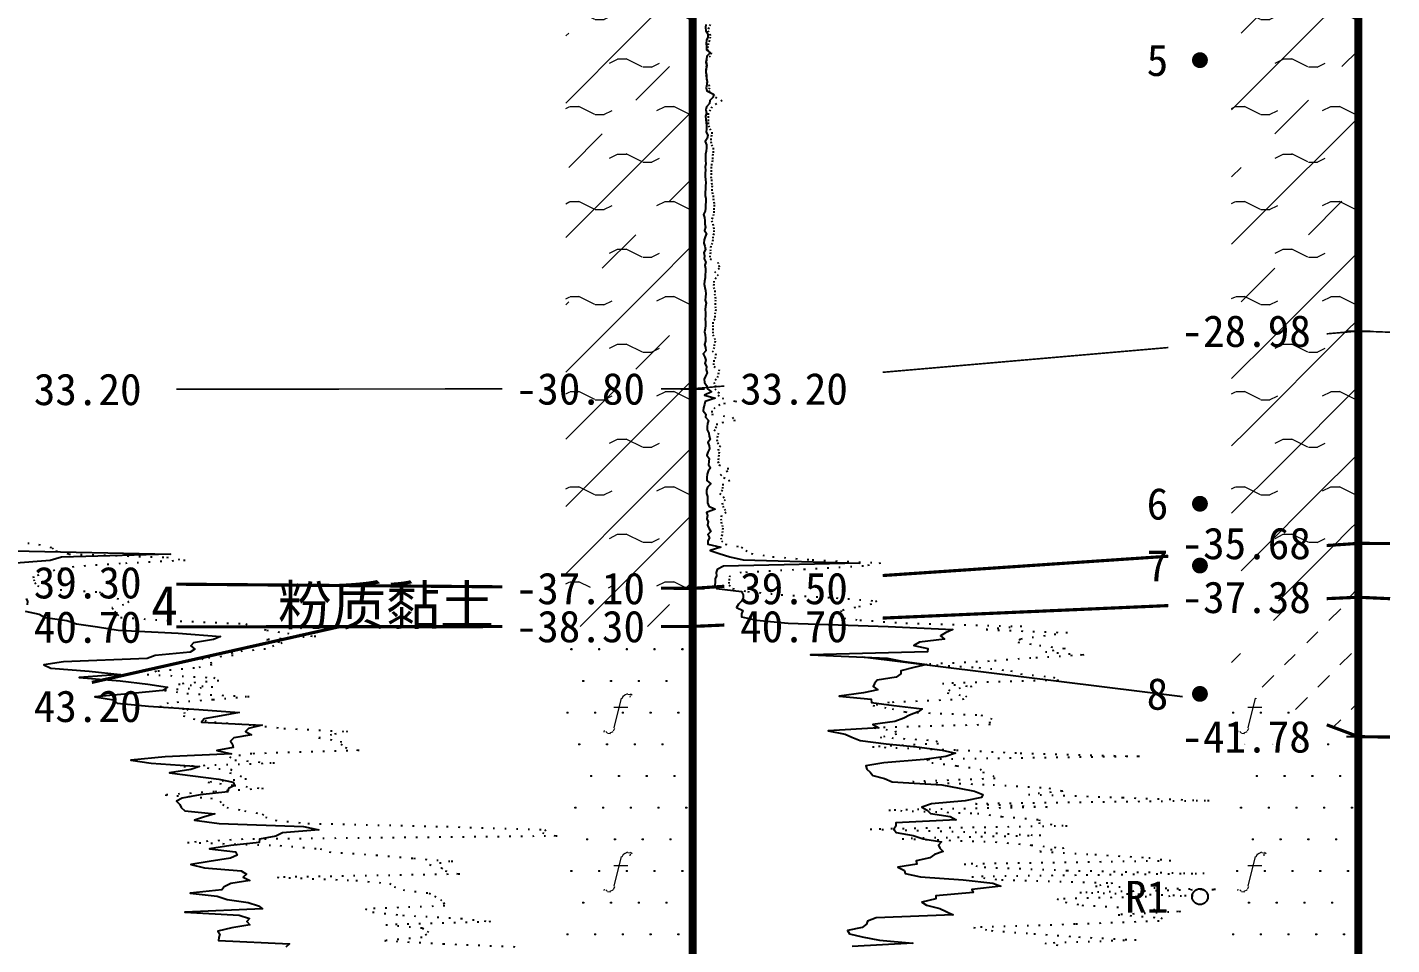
# Model space of a CAD drawing. Extents: x -37 to 3540, y -1485 to 297.
# Drawn here: x 1164.1 to 1250.2, y -478.6 to -420.7 of the extents above; entities that cross this region are included whole.
import ezdxf
from ezdxf.enums import TextEntityAlignment as Align

# ---------------------------------------------------------------- set-up
doc = ezdxf.new("R2010")
doc.units = 0
doc.linetypes.add('DOT', pattern=[6.35, 0, -6.35])
doc.layers.get('0').update_dxf_attribs({"linetype": 'CONTINUOUS'})
for name, color, linetype in [('CURVE', 200, 'CONTINUOUS'), ('HOLE', 41, 'CONTINUOUS'), ('SAMPLE', 1, 'CONTINUOUS'), ('STRATUM', 241, 'CONTINUOUS')]:
    doc.layers.add(name, color=color, linetype=linetype)
doc.layers.add('HATCH', color=7, linetype='CONTINUOUS', lineweight=13)
doc.styles.add('ST', font='')
doc.styles.get('ST').set_extended_font_data('SimSun')
pattern_1 = [(45, (851.434, -594), (-4.24264, 4.24264), [10, 0]), (45, (852.495, -597.182), (-2.12132, 6.36396), [3, -3]), (26.565, (852.508, -594.2536), (5.999823, 5.999812), [0.567, -12.849]), (0, (851.941, -594.2536), (0, 6), [0.567, -5.433]), (26.565, (849.8526, -594), (5.999823, 5.999812), [0.567, -12.849]), (0, (850.36, -593.7464), (0, 6), [0.567, -5.433]), (153.435, (851.941, -594.2536), (-5.999818, -5e-06), [1.134, -12.2826]), (26.565, (855.508, -591.2536), (5.999823, 5.999812), [0.567, -12.849]), (0, (854.941, -591.2536), (0, 6), [0.567, -5.433]), (26.565, (852.8526, -591), (5.999823, 5.999812), [0.567, -12.849]), (0, (853.36, -590.7464), (0, 6), [0.567, -5.433]), (153.435, (854.941, -591.2536), (-5.999818, -5e-06), [1.134, -12.2826])]
pattern_2 = [(45, (851.434, -594), (-2.12132, 2.12132), [10, 0]), (26.565, (852.508, -594.2536), (5.999823, 5.999812), [0.567, -12.849]), (0, (851.941, -594.2536), (0, 6), [0.567, -5.433]), (26.565, (849.8526, -594), (5.999823, 5.999812), [0.567, -12.849]), (0, (850.36, -593.7464), (0, 6), [0.567, -5.433]), (153.435, (851.941, -594.2536), (-5.999818, -5e-06), [1.134, -12.2826]), (26.565, (855.508, -591.2536), (5.999823, 5.999812), [0.567, -12.849]), (0, (854.941, -591.2536), (0, 6), [0.567, -5.433]), (26.565, (852.8526, -591), (5.999823, 5.999812), [0.567, -12.849]), (0, (853.36, -590.7464), (0, 6), [0.567, -5.433]), (153.435, (854.941, -591.2536), (-5.999818, -5e-06), [1.134, -12.2826])]
pattern_3 = [(45, (851.434, -594), (-4.24264, 4.24264), [10, 0]), (45, (852.495, -597.182), (-2.12132, 6.36396), [3, -3])]
pattern_4 = [(82.875, (850.5993, -595.206), (0.0003693, 10.0001764), [0.08929, -80.53371]), (143.13, (850.7003, -595.2818), (-29.999964, 20.000054), [0.12627, -49.87373]), (172.875, (850.8775, -595.304), (-70.0002457, 9.9996603), [0.17857, -80.44443]), (206.565, (851.056, -595.2147), (-9.999705, -9.999687), [0.19954, -22.16046]), (243.435, (851.145, -595.0363), (9e-06, -9.999696), [0.19954, -22.16146]), (255.964, (851.2345, -594.679), (-0.0002, -9.999501), [0.36813, -40.86287]), (255.964, (851.5445, -593.439), (-0.0002, -9.999501), [1.27838, -39.95262]), (255.964, (851.613, -593.165), (-0.0002, -9.999501), [0.28235, -40.94865]), (216.87, (851.8032, -592.9108), (-9.999982, -10.000018), [0.12627, -49.87373]), (243.435, (851.702, -592.9865), (9e-06, -9.999696), [0.19954, -22.16146]), (206.565, (851.9817, -592.8215), (-9.999705, -9.999687), [0.19954, -22.16046]), (172.875, (852.1589, -592.8437), (-70.0002457, 9.9996603), [0.17857, -80.44443]), (143.13, (852.26, -592.9194), (-29.999964, 20.000054), [0.12627, -49.87373]), (82.875, (852.2488, -593.008), (0.0003693, 10.0001764), [0.0893, -80.5337]), (0, (851.104, -593.66), (0, 10), [0.89286, -9.10714]), (0, (851.4589, -594), (1, 2), [0, -1.75]), (0, (851.4339, -593.975), (1, 2), [0, -1.75]), (0, (851.4339, -594), (1, 2), [0, -1.75]), (0, (851.4089, -594), (1, 2), [0, -1.75]), (0, (851.4339, -594.025), (1, 2), [0, -1.75])]

# ---------------------------------------------------------------- blocks, each defined once
blk = doc.blocks.new('SampleSoilUndisturbed')
at = {"const_width": 0.5}
blk.add_lwpolyline([(-0.25, 0, 1), (0.25, 0, 1)], format="xyb", close=True, dxfattribs=at)
blk = doc.blocks.new('SampleSoilDisturbed')
blk.add_circle((0, 0), 0.5)

msp = doc.modelspace()

# ---------------------------------------------------------------- hatches: boundary and pattern name
at = {"layer": 'HATCH'}
h = msp.add_hatch(dxfattribs=at)
h.set_pattern_fill('YNFNT', color=251, style=0)
h.set_pattern_definition(pattern_1)
h.paths.add_polyline_path([(1206.09, -413.96), (1198.09, -413.894), (1198.09, -443.566), (1206.09, -443.56)])
h.paths.add_polyline_path([(1194.02, -445.049), (1203.579, -445.049), (1203.579, -442.116), (1194.02, -442.116)], flags=9)
h.paths.add_polyline_path([(1194.02, -415.449), (1203.579, -415.449), (1203.579, -412.516), (1194.02, -412.516)], flags=9)
h = msp.add_hatch(dxfattribs=at)
h.set_pattern_fill('YNFNT', color=251, style=0)
h.set_pattern_definition(pattern_1)
h.paths.add_polyline_path([(1248.103, -414.118), (1240.103, -414.088), (1240.103, -440.612), (1248.103, -439.918)])
h.paths.add_polyline_path([(1236.033, -441.407), (1245.591, -441.407), (1245.591, -438.474), (1236.033, -438.474)], flags=9)
h.paths.add_polyline_path([(1236.033, -415.607), (1245.591, -415.607), (1245.591, -412.674), (1236.033, -412.674)], flags=9)
h = msp.add_hatch(dxfattribs=at)
h.set_pattern_fill('YNNT', color=251, style=0)
h.set_pattern_definition(pattern_2)
h.paths.add_polyline_path([(1248.103, -439.918), (1240.103, -440.612), (1240.103, -453.859), (1248.103, -453.318)])
h.paths.add_polyline_path([(1236.033, -454.807), (1245.591, -454.807), (1245.591, -451.874), (1236.033, -451.874)], flags=9)
h.paths.add_polyline_path([(1236.033, -441.407), (1245.591, -441.407), (1245.591, -438.474), (1236.033, -438.474)], flags=9)
h = msp.add_hatch(dxfattribs=at)
h.set_pattern_fill('YNNT', color=251, style=0)
h.set_pattern_definition(pattern_2)
h.paths.add_polyline_path([(1206.09, -443.56), (1198.09, -443.566), (1198.09, -456.094), (1206.09, -456.16)])
h.paths.add_polyline_path([(1194.02, -457.649), (1203.579, -457.649), (1203.579, -454.716), (1194.02, -454.716)], flags=9)
h.paths.add_polyline_path([(1194.02, -445.049), (1203.579, -445.049), (1203.579, -442.116), (1194.02, -442.116)], flags=9)
h = msp.add_hatch(dxfattribs=at)
h.set_pattern_fill('FZNT', color=32, style=0)
h.set_pattern_definition(pattern_3)
h.paths.add_polyline_path([(1248.103, -453.318), (1240.103, -453.859), (1240.103, -457.069), (1248.103, -456.718)])
h.paths.add_polyline_path([(1236.033, -458.207), (1245.591, -458.207), (1245.591, -455.274), (1236.033, -455.274)], flags=9)
h.paths.add_polyline_path([(1236.033, -454.807), (1245.591, -454.807), (1245.591, -451.874), (1236.033, -451.874)], flags=9)
h = msp.add_hatch(dxfattribs=at)
h.set_pattern_fill('FZNT', color=32, style=0)
h.set_pattern_definition(pattern_3)
h.paths.add_polyline_path([(1206.09, -456.16), (1198.09, -456.094), (1198.09, -458.566), (1206.09, -458.56)])
h.paths.add_polyline_path([(1194.02, -460.049), (1203.579, -460.049), (1203.579, -457.116), (1194.02, -457.116)], flags=9)
h.paths.add_polyline_path([(1194.02, -457.649), (1203.579, -457.649), (1203.579, -454.716), (1194.02, -454.716)], flags=9)
h = msp.add_hatch(dxfattribs=at)
h.set_pattern_fill('NZFT', color=52, style=0)
h.set_pattern_definition([(45, (851.434, -594), (-6e-07, 6.99998), [0.9473, -8.9522]), (45, (852.834, -592.6), (-6e-07, 6.99998), [0.9869, -8.9126]), (45, (854.234, -591.2), (-6e-07, 6.99998), [1.06018, -8.83931]), (45, (855.634, -589.8), (-6e-07, 6.99998), [0.94918, -8.95032]), (45, (857.034, -588.4), (-6e-07, 6.99998), [1.0365, -8.86299]), (45, (854.934, -594), (-6e-07, 6.99998), [1.01335, -8.88615]), (45, (856.334, -592.6), (-6e-07, 6.99998), [1.07896, -12.12037]), (45, (857.734, -591.2), (-6e-07, 6.99998), [0.99882, -8.90067]), (45, (852.134, -589.8), (-4e-07, 6.99998), [1.05533, -8.84416]), (45, (853.534, -588.4), (-4e-07, 6.99998), [1.0365, -8.86299])])
h.paths.add_polyline_path([(1248.103, -456.718), (1240.103, -457.069), (1240.103, -462.517), (1248.103, -465.518)])
h.paths.add_polyline_path([(1236.033, -458.207), (1245.591, -458.207), (1245.591, -455.274), (1236.033, -455.274)], flags=9)
h = msp.add_hatch(dxfattribs=at)
h.set_pattern_fill('FS', color=142, style=0)
h.set_pattern_definition(pattern_4)
h.paths.add_polyline_path([(1206.09, -458.56), (1198.09, -458.566), (1198.09, -483.187), (1206.09, -483.36)])
h.paths.add_polyline_path([(1194.02, -484.849), (1203.579, -484.849), (1203.579, -481.916), (1194.02, -481.916)], flags=9)
h.paths.add_polyline_path([(1194.02, -460.049), (1203.579, -460.049), (1203.579, -457.116), (1194.02, -457.116)], flags=9)
h = msp.add_hatch(dxfattribs=at)
h.set_pattern_fill('FS', color=142, style=0)
h.set_pattern_definition(pattern_4)
h.paths.add_polyline_path([(1248.103, -465.518), (1240.103, -462.517), (1240.103, -488.993), (1248.103, -490.318)])
h.paths.add_polyline_path([(1236.033, -491.807), (1245.591, -491.807), (1245.591, -488.874), (1236.033, -488.874)], flags=9)
h.paths.add_polyline_path([(1236.033, -467.007), (1245.591, -467.007), (1245.591, -464.074), (1236.033, -464.074)], flags=9)

# ---------------------------------------------------------------- linework, layer by layer
at = {"layer": 'CURVE', "color": 30, "linetype": 'Continuous'}
for points in [[(1206.93, -420.56), (1206.9, -420.76), (1206.93, -420.96), (1207.06, -421.16), (1207.05, -421.36), (1206.98, -421.56), (1206.94, -421.76), (1206.97, -421.96), (1206.98, -422.16), (1207.21, -422.36), (1207, -422.56), (1206.96, -422.76), (1206.93, -422.96), (1206.99, -423.16), (1206.95, -423.36), (1206.93, -423.56), (1206.96, -423.76), (1206.98, -423.96), (1207.01, -424.16), (1207, -424.36), (1206.95, -424.56), (1207, -424.76), (1207.41, -424.96), (1207.38, -425.16), (1207.19, -425.36), (1207.15, -425.56), (1206.98, -425.76), (1206.93, -425.96), (1206.96, -426.16), (1206.9, -426.36), (1206.92, -426.56), (1206.95, -426.76), (1206.96, -426.96), (1206.98, -427.16), (1206.95, -427.36), (1207.06, -427.56), (1207.01, -427.76), (1206.89, -427.96), (1206.96, -428.16), (1206.97, -428.36), (1206.95, -428.56), (1206.9, -428.76), (1206.9, -428.96), (1206.9, -429.16), (1206.92, -429.36), (1206.88, -429.56), (1206.9, -429.76), (1206.88, -429.96), (1206.88, -430.16), (1206.9, -430.36), (1206.92, -430.56), (1206.9, -430.76), (1206.9, -430.96), (1206.88, -431.16), (1206.89, -431.36), (1206.93, -431.56), (1206.93, -431.76), (1206.9, -431.96), (1206.91, -432.16), (1206.88, -432.36), (1206.79, -432.56), (1206.84, -432.76), (1206.87, -432.96), (1206.87, -433.16), (1206.9, -433.36), (1206.84, -433.56), (1206.96, -433.76), (1206.88, -433.96), (1206.82, -434.16), (1206.81, -434.36), (1206.87, -434.56), (1206.9, -434.76), (1206.8, -434.96), (1206.84, -435.16), (1206.82, -435.36), (1206.93, -435.56), (1206.87, -435.76), (1206.91, -435.96), (1206.91, -436.16), (1206.89, -436.36), (1206.88, -436.56), (1206.85, -436.76), (1206.82, -436.96), (1206.87, -437.16), (1206.91, -437.36), (1206.92, -437.56), (1206.9, -437.76), (1206.88, -437.96), (1206.94, -438.16), (1206.9, -438.36), (1206.88, -438.56), (1206.91, -438.76), (1206.91, -438.96), (1206.88, -439.16), (1206.91, -439.36), (1206.91, -439.56), (1206.89, -439.76), (1206.84, -439.96), (1206.88, -440.16), (1206.9, -440.36), (1206.9, -440.56), (1206.84, -440.76), (1206.9, -440.96), (1206.93, -441.16), (1206.75, -441.36), (1206.87, -441.56), (1206.92, -441.76), (1206.86, -441.96), (1206.98, -442.16), (1206.95, -442.36), (1207.02, -442.56), (1206.9, -442.76), (1206.83, -442.96), (1206.84, -443.16), (1206.97, -443.36), (1207.03, -443.56), (1207.29, -443.76), (1206.84, -443.96), (1207.51, -444.16), (1206.89, -444.36), (1206.85, -444.56), (1206.77, -444.76), (1206.76, -444.96), (1206.92, -445.16), (1206.9, -445.36), (1207.1, -445.56), (1207.04, -445.76), (1207.02, -445.96), (1207.02, -446.16), (1207.11, -446.36), (1207.13, -446.56), (1207.21, -446.76), (1207.05, -446.96), (1207.13, -447.16), (1207.16, -447.36), (1207.06, -447.56), (1207, -447.76), (1207.13, -447.96), (1207.12, -448.16), (1207.09, -448.36), (1207.22, -448.56), (1207.07, -448.76), (1207.02, -448.96), (1207, -449.16), (1207, -449.36), (1207.24, -449.56), (1207.03, -449.76), (1206.97, -449.96), (1206.96, -450.16), (1207.04, -450.36), (1207.04, -450.56), (1207.03, -450.76), (1207.12, -450.96), (1207.52, -451.16), (1206.98, -451.36), (1207.03, -451.56), (1207, -451.76), (1207.07, -451.96), (1207.03, -452.16), (1207.11, -452.36), (1207.24, -452.56), (1207.05, -452.76), (1207.16, -452.96), (1207.06, -453.16), (1207.05, -453.36), (1207.87, -453.56), (1207.2, -453.76), (1207.76, -453.96), (1208.45, -454.16), (1209.29, -454.36), (1216.64, -454.56), (1208.05, -454.76), (1207.64, -454.96), (1207.59, -455.16), (1207.6, -455.36), (1207.52, -455.56), (1207.51, -455.76), (1207.5, -455.96), (1207.6, -456.16), (1209.17, -456.36), (1209.28, -456.56), (1209.28, -456.76), (1209.18, -456.96), (1208.99, -457.16), (1208.87, -457.36), (1209.26, -457.56), (1209.17, -457.76), (1209.17, -457.96), (1210.13, -458.16), (1212.13, -458.36), (1218.43, -458.56), (1222.52, -458.76), (1222.04, -458.96), (1221.73, -459.16), (1221.99, -459.36), (1220.4, -459.56), (1220.06, -459.76), (1220.93, -459.96), (1220.91, -460.16), (1213.53, -460.36), (1218.37, -460.56), (1219.32, -460.76), (1220.88, -460.96), (1220.06, -461.16), (1219.23, -461.36), (1219.23, -461.56), (1218.93, -461.76), (1217.74, -461.96), (1217.57, -462.16), (1217.48, -462.36), (1217.78, -462.56), (1216.87, -462.76), (1215.33, -462.96), (1217.35, -463.16), (1217.37, -463.36), (1218.78, -463.56), (1220.58, -463.76), (1220.33, -463.96), (1219.78, -464.16), (1219.42, -464.36), (1218.86, -464.56), (1217.47, -464.76), (1217.85, -464.96), (1214.65, -465.16), (1215.71, -465.36), (1216.14, -465.56), (1216.66, -465.76), (1218.31, -465.96), (1220.25, -466.16), (1221.84, -466.36), (1222.68, -466.56), (1222.07, -466.76), (1220.71, -466.96), (1218.15, -467.16), (1217.02, -467.36), (1217.08, -467.56), (1217.29, -467.76), (1217.46, -467.96), (1218.2, -468.16), (1218.68, -468.36), (1221.82, -468.56), (1222.91, -468.76), (1223.88, -468.96), (1224.41, -469.16), (1224.32, -469.36), (1223.28, -469.56), (1221.17, -469.76), (1220.56, -469.96), (1220.89, -470.16), (1221.11, -470.36), (1222.34, -470.56), (1222.72, -470.76), (1218.92, -470.96), (1218.92, -471.16), (1218.78, -471.36), (1218.94, -471.56), (1220, -471.76), (1220.63, -471.96), (1221.8, -472.16), (1221.6, -472.36), (1221.7, -472.56), (1221.91, -472.76), (1221.36, -472.96), (1221.07, -473.16), (1220.2, -473.36), (1220.24, -473.56), (1219.04, -473.76), (1219.47, -473.96), (1219.51, -474.16), (1220.47, -474.36), (1223.16, -474.56), (1225.04, -474.76), (1225.54, -474.96), (1223.71, -475.16), (1223.79, -475.36), (1221.44, -475.56), (1221.43, -475.76), (1220.56, -475.96), (1220.84, -476.16), (1221.69, -476.36), (1222.09, -476.56), (1222.53, -476.76), (1217.67, -476.96), (1217.12, -477.16), (1217.07, -477.36), (1216.8, -477.56), (1215.87, -477.76), (1216, -477.96), (1216.8, -478.16), (1217.89, -478.36), (1219.99, -478.56), (1216.15, -478.76)], [(1163.255, -453.794), (1173.155, -453.994), (1166.275, -454.194), (1165.555, -454.394), (1163.125, -454.594)], [(1164.055, -456.794), (1164.135, -456.994), (1164.105, -457.194)], [(1163.985, -457.594), (1164.865, -457.794), (1165.245, -457.994), (1166.605, -458.194), (1167.225, -458.394), (1168.555, -458.594), (1169.855, -458.794), (1173.625, -458.994), (1176.305, -459.194), (1175.865, -459.394), (1174.595, -459.594), (1174.435, -459.794), (1174.695, -459.994), (1174.385, -460.194), (1172.175, -460.394), (1171.675, -460.594), (1166.395, -460.794), (1165.155, -460.994), (1165.605, -461.194), (1168.015, -461.394), (1169.975, -461.594), (1167.385, -461.794), (1169.965, -461.994), (1171.715, -462.194), (1172.965, -462.394), (1172.655, -462.594), (1170.735, -462.794), (1168.375, -462.994), (1169.555, -463.194), (1169.785, -463.394), (1171.755, -463.594), (1174.935, -463.794), (1177.475, -463.994), (1176.355, -464.194), (1175.285, -464.394), (1175.105, -464.594), (1178.935, -464.794), (1178.065, -464.994), (1177.875, -465.194), (1178.255, -465.394), (1177.145, -465.594), (1176.935, -465.794), (1177.055, -465.994), (1177.105, -466.194), (1176.065, -466.394), (1176.995, -466.594), (1172.825, -466.794), (1170.655, -466.994), (1171.935, -467.194), (1174.985, -467.394), (1174.425, -467.594), (1173.085, -467.794), (1174.555, -467.994), (1176.195, -468.194), (1177.105, -468.394), (1177.185, -468.594), (1176.805, -468.794), (1176.765, -468.994), (1175.025, -469.194), (1173.885, -469.394), (1173.535, -469.594), (1173.745, -469.794), (1173.825, -469.994), (1174.055, -470.194), (1175.955, -470.394), (1175.235, -470.594), (1174.665, -470.794), (1176.215, -470.994), (1181.545, -471.194), (1182.505, -471.394), (1180.215, -471.594), (1179.795, -471.794), (1178.765, -471.994), (1178.755, -472.194), (1176.955, -472.394), (1175.615, -472.594), (1177.255, -472.794), (1177.365, -472.994), (1176.945, -473.194), (1175.585, -473.394), (1174.435, -473.594), (1175.305, -473.794), (1177.605, -473.994), (1177.955, -474.194), (1177.735, -474.394), (1178.155, -474.594), (1176.965, -474.794), (1176.545, -474.994), (1176.385, -475.194), (1174.385, -475.394), (1176.095, -475.594), (1176.725, -475.794), (1178.055, -475.994), (1178.695, -476.194), (1178.965, -476.394), (1174.055, -476.594), (1177.475, -476.794), (1178.145, -476.994), (1177.965, -477.194), (1178.155, -477.394), (1177.015, -477.594), (1176.135, -477.794), (1176.265, -477.994), (1176.195, -478.194), (1176.185, -478.394), (1180.655, -478.594), (1180.425, -478.794)]]:
    msp.add_lwpolyline(points, dxfattribs=at)
at = {"layer": 'CURVE', "color": 100, "linetype": 'DOT', "ltscale": 0.1}
for points in [[(1207.21, -420.56), (1207.11, -420.76), (1207.05, -420.96), (1207.18, -421.16), (1207.21, -421.36), (1207.16, -421.56), (1207.08, -421.76), (1207.05, -421.96), (1207.02, -422.16), (1207.27, -422.36), (1207.21, -422.56), (1206.98, -422.76), (1206.96, -422.96), (1206.97, -423.16), (1206.92, -423.36), (1206.92, -423.56), (1206.92, -423.76), (1206.96, -423.96), (1206.98, -424.16), (1207.11, -424.36), (1207.15, -424.56), (1207.09, -424.76), (1207.41, -424.96), (1207.54, -425.16), (1207.96, -425.36), (1207.61, -425.56), (1207.31, -425.76), (1207.21, -425.96), (1207.07, -426.16), (1207.08, -426.36), (1207.08, -426.56), (1207.07, -426.76), (1207.1, -426.96), (1207.17, -427.16), (1207.31, -427.36), (1207.29, -427.56), (1207.25, -427.76), (1207.24, -427.96), (1207.29, -428.16), (1207.39, -428.36), (1207.4, -428.56), (1207.37, -428.76), (1207.34, -428.96), (1207.35, -429.16), (1207.28, -429.36), (1207.27, -429.56), (1207.26, -429.76), (1207.26, -429.96), (1207.25, -430.16), (1207.29, -430.36), (1207.29, -430.56), (1207.32, -430.76), (1207.31, -430.96), (1207.32, -431.16), (1207.38, -431.36), (1207.4, -431.56), (1207.43, -431.76), (1207.46, -431.96), (1207.44, -432.16), (1207.43, -432.36), (1207.42, -432.56), (1207.34, -432.76), (1207.29, -432.96), (1207.36, -433.16), (1207.41, -433.36), (1207.44, -433.56), (1207.43, -433.76), (1207.36, -433.96), (1207.36, -434.16), (1207.32, -434.36), (1207.25, -434.56), (1207.21, -434.76), (1207.23, -434.96), (1207.18, -435.16), (1207.2, -435.36), (1207.69, -435.56), (1207.74, -435.76), (1207.78, -435.96), (1207.47, -436.16), (1207.71, -436.36), (1207.57, -436.56), (1207.44, -436.76), (1207.43, -436.96), (1207.41, -437.16), (1207.49, -437.36), (1207.48, -437.56), (1207.52, -437.76), (1207.54, -437.96), (1207.51, -438.16), (1207.52, -438.36), (1207.55, -438.56), (1207.52, -438.76), (1207.49, -438.96), (1207.49, -439.16), (1207.36, -439.36), (1207.36, -439.56), (1207.37, -439.76), (1207.37, -439.96), (1207.37, -440.16), (1207.47, -440.36), (1207.51, -440.56), (1207.46, -440.76), (1207.46, -440.96), (1207.32, -441.16), (1207.55, -441.36), (1207.54, -441.56), (1207.44, -441.76), (1207.41, -441.96), (1207.43, -442.16), (1207.76, -442.36), (1207.72, -442.56), (1207.69, -442.76), (1207.57, -442.96), (1207.43, -443.16), (1207.53, -443.36), (1207.49, -443.56), (1207.74, -443.76), (1207.69, -443.96), (1207.95, -444.16), (1208.87, -444.36), (1207.82, -444.56), (1207.5, -444.76), (1207.31, -444.96), (1207.29, -445.16), (1208.62, -445.36), (1208.77, -445.56), (1207.63, -445.76), (1207.6, -445.96), (1207.44, -446.16), (1207.72, -446.36), (1207.66, -446.56), (1207.62, -446.76), (1207.66, -446.96), (1207.86, -447.16), (1207.7, -447.36), (1207.76, -447.56), (1207.75, -447.76), (1207.72, -447.96), (1207.69, -448.16), (1207.75, -448.36), (1208.32, -448.56), (1208.31, -448.76), (1207.84, -448.96), (1208.05, -449.16), (1208.45, -449.36), (1208, -449.56), (1207.98, -449.76), (1207.98, -449.96), (1207.8, -450.16), (1208.03, -450.36), (1208.15, -450.56), (1207.95, -450.76), (1207.99, -450.96), (1208.11, -451.16), (1208.21, -451.36), (1207.92, -451.56), (1207.87, -451.76), (1207.9, -451.96), (1207.95, -452.16), (1207.99, -452.36), (1207.97, -452.56), (1207.96, -452.76), (1207.88, -452.96), (1207.91, -453.16), (1208.15, -453.36), (1209.16, -453.56), (1209.45, -453.76), (1209.79, -453.96), (1211.13, -454.16), (1213.64, -454.36), (1217.95, -454.56), (1216.88, -454.76), (1213.2, -454.96), (1209.16, -455.16), (1208.44, -455.36), (1208.41, -455.56), (1208.38, -455.76), (1208.38, -455.96), (1208.61, -456.16), (1209.56, -456.36), (1211.69, -456.56), (1215.15, -456.76), (1217.72, -456.96), (1217.38, -457.16), (1216.37, -457.36), (1215.49, -457.56), (1215.38, -457.76), (1214.9, -457.96), (1216.65, -458.16), (1219.55, -458.36), (1226.87, -458.56), (1224.62, -458.76), (1229.74, -458.96), (1228.34, -459.16), (1226.76, -459.36), (1226.62, -459.56), (1227.97, -459.76), (1229.6, -459.96), (1228.35, -460.16), (1230.78, -460.36), (1227.44, -460.56), (1224.8, -460.76), (1220.75, -460.96), (1224.15, -461.16), (1226.15, -461.36), (1226.78, -461.56), (1228.86, -461.76), (1229.17, -461.96), (1221.85, -462.16), (1223.71, -462.36), (1222.33, -462.56), (1222.16, -462.76), (1223.38, -462.96), (1223.2, -463.16), (1218.49, -463.36), (1217.47, -463.56), (1218.68, -463.76), (1219.51, -463.96), (1224.28, -464.16), (1224.96, -464.36), (1224.83, -464.56), (1224.86, -464.76), (1217.55, -464.96), (1218.88, -465.16), (1218.95, -465.36), (1217.92, -465.56), (1221.47, -465.76), (1221.6, -465.96), (1217.44, -466.16), (1222.75, -466.36), (1226.77, -466.56), (1234.28, -466.76), (1220.88, -466.96), (1221.18, -467.16), (1222.77, -467.36), (1224.25, -467.56), (1224.39, -467.76), (1225.04, -467.96), (1225.18, -468.16), (1219.98, -468.36), (1225.05, -468.56), (1228.57, -468.76), (1229.45, -468.96), (1227.28, -469.16), (1233.22, -469.36), (1238.69, -469.56), (1223.95, -469.76), (1228.46, -469.96), (1218.47, -470.16), (1224.06, -470.36), (1225.59, -470.56), (1227.98, -470.76), (1227.92, -470.96), (1229.73, -471.16), (1217.3, -471.36), (1224.49, -471.56), (1228.06, -471.76), (1219.32, -471.96), (1225.19, -472.16), (1227.45, -472.36), (1229.51, -472.56), (1228, -472.76), (1231.48, -472.96), (1234.87, -473.16), (1236.27, -473.36), (1223.23, -473.56), (1224.49, -473.76), (1229.71, -473.96), (1238.38, -474.16), (1223.71, -474.36), (1225.58, -474.56), (1232.58, -474.76), (1231.51, -474.96), (1239.08, -475.16), (1230.52, -475.36), (1237.68, -475.56), (1229.09, -475.76), (1229.61, -475.96), (1230.66, -476.16), (1234.43, -476.36), (1236.88, -476.56), (1232.95, -476.76), (1235.72, -476.96), (1235.52, -477.16), (1230.23, -477.36), (1223.82, -477.56), (1224.93, -477.76), (1227.63, -477.96), (1230.45, -478.16), (1234.08, -478.36), (1228.31, -478.56), (1229.68, -478.76)], [(1163.415, -453.194), (1164.825, -453.394), (1165.675, -453.594), (1165.905, -453.794), (1166.745, -453.994), (1172.905, -454.194), (1174.075, -454.394), (1169.985, -454.594), (1167.055, -454.794), (1165.825, -454.994), (1165.565, -455.194), (1164.485, -455.394), (1164.525, -455.594), (1164.585, -455.794), (1164.755, -455.994), (1165.465, -456.194), (1168.645, -456.394), (1169.475, -456.594), (1169.765, -456.794), (1170.525, -456.994), (1170.195, -457.194), (1169.455, -457.394), (1169.645, -457.594), (1169.795, -457.794), (1169.995, -457.994), (1173.035, -458.194), (1177.905, -458.394), (1178.345, -458.594), (1179.205, -458.794), (1180.525, -458.994), (1182.325, -459.194), (1179.205, -459.394), (1180.205, -459.594), (1179.675, -459.794), (1179.145, -459.994), (1177.005, -460.194), (1177.105, -460.394), (1175.125, -460.594), (1175.695, -460.794), (1175.755, -460.994), (1174.655, -461.194), (1172.265, -461.394), (1171.675, -461.594), (1175.865, -461.794), (1176.195, -461.994), (1173.655, -462.194), (1175.825, -462.394), (1172.775, -462.594), (1174.185, -462.794), (1178.115, -462.994), (1175.845, -463.194), (1173.005, -463.394), (1172.455, -463.594), (1174.255, -463.794), (1174.045, -463.994), (1173.955, -464.194), (1174.585, -464.394), (1175.925, -464.594), (1178.375, -464.794), (1180.305, -464.994), (1184.325, -465.194), (1183.315, -465.394), (1182.495, -465.594), (1183.905, -465.794), (1183.905, -465.994), (1184.175, -466.194), (1185.065, -466.394), (1178.285, -466.594), (1176.875, -466.794), (1177.215, -466.994), (1179.715, -467.194), (1173.995, -467.394), (1177.015, -467.594), (1176.875, -467.794), (1177.545, -467.994), (1177.945, -468.194), (1175.515, -468.394), (1177.165, -468.594), (1178.995, -468.794), (1175.925, -468.994), (1172.825, -469.194), (1175.685, -469.394), (1176.275, -469.594), (1176.435, -469.794), (1176.695, -469.994), (1177.815, -470.194), (1178.945, -470.394), (1179.135, -470.594), (1179.765, -470.794), (1181.815, -470.994), (1190.565, -471.194), (1196.825, -471.394), (1196.615, -471.594), (1197.555, -471.794), (1177.705, -471.994), (1174.225, -472.194), (1180.045, -472.394), (1182.585, -472.594), (1183.165, -472.794), (1186.135, -472.994), (1188.485, -473.194), (1190.955, -473.394), (1189.495, -473.594), (1190.225, -473.794), (1190.485, -473.994), (1191.405, -474.194), (1179.885, -474.394), (1184.845, -474.594), (1186.965, -474.794), (1187.255, -474.994), (1187.825, -475.194), (1189.475, -475.394), (1189.805, -475.594), (1190.185, -475.794), (1190.385, -475.994), (1190.465, -476.194), (1185.445, -476.394), (1185.905, -476.594), (1187.785, -476.794), (1191.485, -476.994), (1193.335, -477.194), (1186.735, -477.394), (1189.015, -477.594), (1189.415, -477.794), (1189.295, -477.994), (1189.025, -478.194), (1186.645, -478.394), (1190.365, -478.594), (1195.345, -478.794)]]:
    msp.add_lwpolyline(points, dxfattribs=at)
at = {"layer": 'HOLE', "linetype": 'Continuous', "const_width": 0.5}
for points in [[(1206.09, -377.16), (1206.09, -525.861)], [(1248.103, -377.118), (1248.103, -527.118)]]:
    msp.add_lwpolyline(points, dxfattribs=at)
at = {"layer": 'HOLE', "linetype": 'Continuous'}
for points in [[(1247.353, -439.918), (1248.853, -439.918)], [(1205.34, -443.56), (1206.84, -443.56)], [(1247.353, -453.318), (1248.853, -453.318)], [(1205.34, -456.16), (1206.84, -456.16)], [(1247.353, -456.718), (1248.853, -456.718)], [(1205.34, -458.56), (1206.84, -458.56)], [(1247.353, -465.518), (1248.853, -465.518)]]:
    msp.add_lwpolyline(points, dxfattribs=at)
at = {"layer": 'STRATUM', "linetype": 'Continuous'}
for points, const_width in [([(1246.103, -440.091), (1248.103, -439.918), (1250.103, -439.991)], 0.1), ([(1218.09, -442.52), (1227.096, -441.739), (1236.103, -440.958)], 0.1), ([(1204.09, -443.562), (1206.09, -443.56), (1208.09, -443.387)], 0.1), ([(1173.525, -443.585), (1183.807, -443.577), (1194.09, -443.569)], 0.1), ([(1246.103, -453.453), (1248.103, -453.318), (1250.103, -453.326)], 0.2), ([(1218.09, -455.348), (1227.096, -454.739), (1236.103, -454.13)], 0.2), ([(1173.525, -455.893), (1183.807, -455.977), (1194.09, -456.061)], 0.2), ([(1204.09, -456.144), (1206.09, -456.16), (1208.09, -456.025)], 0.2), ([(1246.103, -456.806), (1248.103, -456.718), (1250.103, -456.81)], 0.2), ([(1218.09, -458.034), (1227.096, -457.639), (1236.103, -457.244)], 0.2), ([(1168.187, -462.094), (1172.666, -461.086), (1183.807, -458.577)], 0.2), ([(1173.525, -458.585), (1183.807, -458.577), (1194.09, -458.569)], 0.2), ([(1204.09, -458.562), (1206.09, -458.56), (1208.09, -458.472)], 0.2), ([(1246.103, -464.768), (1248.103, -465.518), (1250.103, -465.544)], 0.2)]:
    msp.add_lwpolyline(points, dxfattribs=dict(at, const_width=const_width))
at = {"layer": 'STRATUM'}
msp.add_lwpolyline([(1236.997, -462.998), (1216.821, -460.495)], dxfattribs=at)

# ---------------------------------------------------------------- block references
at = {"layer": 'SAMPLE'}
for name, p in [('SampleSoilUndisturbed', (1238.103, -422.818)), ('SampleSoilUndisturbed', (1238.103, -450.818)), ('SampleSoilUndisturbed', (1238.103, -454.718)), ('SampleSoilUndisturbed', (1238.103, -462.818)), ('SampleSoilDisturbed', (1238.103, -475.618))]:
    msp.add_blockref(name, p, dxfattribs=at)

# ---------------------------------------------------------------- texts
at = {"layer": 'HOLE', "style": 'ST'}
for s, p in [('-28.98', (1245.103, -439.918)), ('-30.80', (1203.09, -443.56)), ('-35.68', (1245.103, -453.318)), ('-37.10', (1203.09, -456.16)), ('-37.38', (1245.103, -456.718)), ('-38.30', (1203.09, -458.56)), ('-41.78', (1245.103, -465.518))]:
    msp.add_text(s, height=2, dxfattribs=at).set_placement(p, align=Align.MIDDLE_RIGHT)
for s, p in [('33.20', (1164.525, -443.594)), ('33.20', (1209.09, -443.56)), ('39.30', (1164.525, -455.794)), ('39.50', (1209.09, -456.16)), ('40.70', (1164.525, -458.594)), ('40.70', (1209.09, -458.56)), ('43.20', (1164.525, -463.594))]:
    msp.add_text(s, height=2, dxfattribs=at).set_placement(p, align=Align.MIDDLE_LEFT)
at = {"layer": 'SAMPLE', "style": 'ST'}
for s, p in [('5', (1236.103, -422.818)), ('6', (1236.103, -450.818)), ('7', (1236.103, -454.718)), ('8', (1236.103, -462.818)), ('R1', (1236.103, -475.618))]:
    msp.add_text(s, height=2, dxfattribs=at).set_placement(p, align=Align.MIDDLE_RIGHT)
at = {"layer": 'STRATUM', "style": 'ST'}
for s, p in [('4', (1171.923, -457.233)), ('粉质黏土', (1179.923, -457.233))]:
    msp.add_text(s, height=2.5, dxfattribs=at).set_placement(p, align=Align.MIDDLE_LEFT)

doc.saveas('drawing.dxf')
